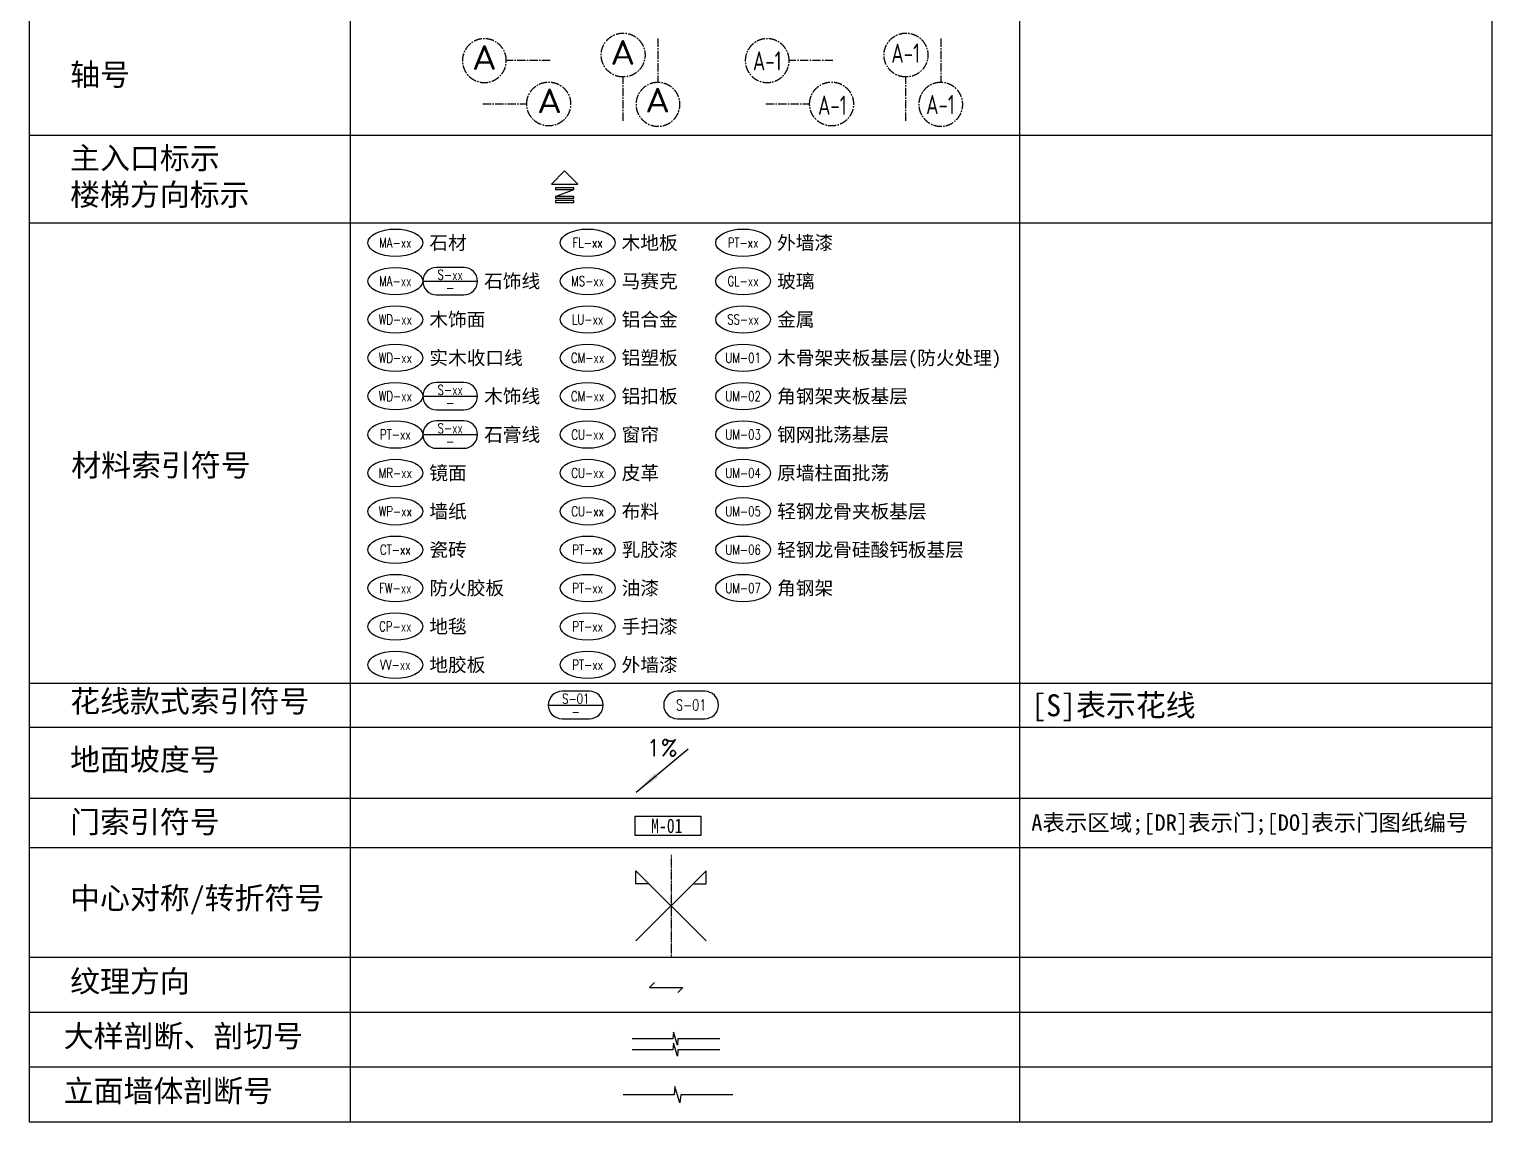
# Model space of a CAD drawing. Header units: millimetres. Extents: x -235126 to 312941, y -228449 to 114042.
# Drawn here: x -131329 to -120655, y 35428 to 43400 of the extents above; entities that cross this region are included whole.
import ezdxf
from ezdxf.enums import TextEntityAlignment as Align

# ---------------------------------------------------------------- set-up
doc = ezdxf.new("R2010")
doc.units = ezdxf.units.MM
doc.header["$LTSCALE"] = 800
doc.linetypes.add('CENTER2', pattern=[1.125, 0.75, -0.125, 0.125, -0.125])
doc.linetypes.add('PHANTOM2', pattern=[1.25, 0.625, -0.125, 0.125, -0.125, 0.125, -0.125])
doc.layers.add('AXIS', color=3, linetype='Continuous')
doc.layers.add('FC-地坪铺贴', color=8, linetype='Continuous')
doc.styles.add('HAN', font='romans', dxfattribs={"bigfont": 'hzdx.shx'})
doc.styles.add('HZDX', font='isocp3.shx', dxfattribs={"width": 0.8, "bigfont": 'hzdx.shx'})
doc.styles.add('ISO', font='ISOCP.shx', dxfattribs={"width": 0.75})
doc.styles.add('LINEDRAW', font='txt.shx', dxfattribs={"width": 0.7, "bigfont": '1.shx'})
doc.styles.add('TXT', font='txt.shx')
doc.styles.add('宋-ZY', font='')
doc.styles.add('繁线体', font='simhei.ttf')
doc.styles.add('黑体', font='simhei.ttf', dxfattribs={"width": 0.8})
doc.styles.get('宋-ZY').set_extended_font_data('SimSun')

# ---------------------------------------------------------------- blocks, each defined once
blk = doc.blocks.new('MH3.5')
at = {"color": 2}
blk.add_lwpolyline([(12, -1.75), (0, -1.75), (0, 1.75), (12, 1.75)], close=True, dxfattribs=at)
at = {"color": 4, "ltscale": 2, "style": 'HZDX', "width": 0.8}
blk.add_attdef('CH+2.400', text='', height=2.64, dxfattribs=at).set_placement((5.78, 0.01), align=Align.MIDDLE_CENTER)
blk = doc.blocks.new('MARK-IN')
for p, q in [((-120, -123), (0, 0)), ((0, 0), (120, -123)), ((-120, -123), (120, -123)), ((-83, -235), (83, -171))]:
    blk.add_line(p, q)
for points in [[(83, -171), (83, -156), (-83, -156), (-83, -171)], [(83, -250), (83, -235), (-83, -235), (-83, -250)], [(83, -289), (83, -273), (-83, -273), (-83, -289)]]:
    blk.add_lwpolyline(points, close=True)
blk = doc.blocks.new('A$C48007FC5')
at = {"color": 2}
blk.add_line((0, 0), (9.47, 7.93), dxfattribs=at)
blk.add_solid([(0, 0), (3.37, 3.45), (3.99, 2.71)], dxfattribs=at)
at = {"color": 7, "style": 'HAN'}
blk.add_text('1%', height=3, rotation=359.7652, dxfattribs=at).set_placement((1.87, 6.61))
blk = doc.blocks.new('MARK-S-2')
at = {"color": 0}
blk.add_lwpolyline([(7.5, 2.5), (2.5, 2.5, 1), (2.5, -2.5), (7.5, -2.5, 1)], format="xyb", close=True, dxfattribs=at)
at = {"color": 7, "style": 'LINEDRAW', "width": 0.75}
blk.add_attdef('S-01', text='', height=2, dxfattribs=at).set_placement((5, 0), align=Align.MIDDLE_CENTER)
blk = doc.blocks.new('MARK-S-1')
blk.add_line((0, 0), (10, 0))
at = {"color": 0}
blk.add_lwpolyline([(7.5, 2.5), (2.5, 2.5, 1), (2.5, -2.5), (7.5, -2.5, 1)], format="xyb", close=True, dxfattribs=at)
at = {"color": 7, "style": 'LINEDRAW', "width": 0.75}
for tag, p in [('S-01', (5, 1.15)), ('-', (5, -1.23))]:
    blk.add_attdef(tag, text='', height=1.8, dxfattribs=at).set_placement(p, align=Align.MIDDLE_CENTER)
blk = doc.blocks.new('MARK-ME-M1')
blk.add_ellipse((5, 0), major_axis=(5, 0), ratio=0.5)
at = {"color": 7, "style": '宋-ZY'}
blk.add_attdef('MA-XX', text='', height=1.88, dxfattribs=at).set_placement((5, 0), align=Align.MIDDLE_CENTER)
blk.add_attdef('材料', text='', height=2.5, dxfattribs=at).set_placement((11.2, 0), align=Align.MIDDLE_LEFT)
blk = doc.blocks.new('MARK-ME-M2')
blk.add_line((10, 0), (20, 0))
blk.add_lwpolyline([(17.5, 2.5), (12.5, 2.5, 1), (12.5, -2.5), (17.5, -2.5, 1)], format="xyb", close=True)
blk.add_ellipse((5, 0), major_axis=(5, 0), ratio=0.5)
at = {"color": 2, "style": 'TXT', "width": 0.75}
for tag, p in [('MA-XX', (5, 0)), ('S-01', (15, 1.15)), ('-', (15, -1.23))]:
    blk.add_attdef(tag, text='', height=1.8, dxfattribs=at).set_placement(p, align=Align.MIDDLE_CENTER)
at = {"color": 7, "style": '宋-ZY'}
blk.add_attdef('材料', text='', height=2.5, dxfattribs=at).set_placement((21.2, 0), align=Align.MIDDLE_LEFT)
blk = doc.blocks.new('ZHTHA1')
at = {"color": 8, "linetype": 'CENTER2', "ltscale": 0.0025}
blk.add_line((0, 0), (-8, 0), dxfattribs=at)
blk.add_ellipse((-12, 0), major_axis=(2.83, 2.83), ratio=1, start_param=5.497787, end_param=11.780972, dxfattribs=at)
at = {"color": 7, "style": 'ISO', "width": 1.25}
blk.add_attdef('A', text='', height=4.5, dxfattribs=at).set_placement((-12, -3.03), align=Align.BOTTOM_CENTER)

msp = doc.modelspace()

# ---------------------------------------------------------------- linework, layer by layer
for p, q in [((-131328.8, 49789.8), (-131328.8, 35428.4)), ((-128987.8, 49789.8), (-128987.8, 35428.4)), ((-124101.7, 49789.8), (-124101.7, 35428.4)), ((-120654.8, 49789.8), (-120654.8, 35428.4)), ((-131328.8, 42628.4), (-120654.8, 42628.4)), ((-131328.8, 42628.4), (-120654.8, 42628.4)), ((-131328.8, 41988.4), (-120654.8, 41988.4)), ((-131328.8, 41988.4), (-120654.8, 41988.4)), ((-131328.8, 38628.4), (-120654.8, 38628.4)), ((-131328.8, 38628.4), (-120654.8, 38628.4)), ((-131328.8, 38628.4), (-120654.8, 38628.4)), ((-131328.8, 38308.4), (-120654.8, 38308.4)), ((-131328.8, 38308.4), (-120654.8, 38308.4)), ((-131328.8, 38308.4), (-120654.8, 38308.4)), ((-131328.8, 37788.4), (-120654.8, 37788.4)), ((-131328.8, 37788.4), (-120654.8, 37788.4)), ((-131328.8, 37788.4), (-120654.8, 37788.4)), ((-131328.8, 37788.4), (-120654.8, 37788.4)), ((-131328.8, 37788.4), (-120654.8, 37788.4)), ((-131328.8, 37788.4), (-120654.8, 37788.4)), ((-131328.8, 37788.4), (-120654.8, 37788.4)), ((-131328.8, 37428.4), (-120654.8, 37428.4)), ((-131328.8, 36628.4), (-120654.8, 36628.4)), ((-131328.8, 36628.4), (-120654.8, 36628.4)), ((-131328.8, 36628.4), (-120654.8, 36628.4)), ((-131328.8, 36228.4), (-120654.8, 36228.4)), ((-131328.8, 35828.4), (-120654.8, 35828.4)), ((-131328.8, 35428.4), (-120654.8, 35428.4))]:
    msp.add_line(p, q)
at = {"color": 253, "linetype": 'PHANTOM2', "ltscale": 0.01}
msp.add_line((-126644.7, 37375), (-126644.7, 36629.9), dxfattribs=at)
msp.add_lwpolyline([(-126430.9, 42273.8, 0, 0, 0), (-126009.2, 42273.8, 48, 0, 0), (-125821.3, 42273.8, 0, 0, 0)], format="xyseb")
at = {"color": 2}
for points in [[(-126804.7, 37164), (-126900.7, 37164), (-126900.7, 37260), (-126388.7, 36748)], [(-126484.7, 37164), (-126388.7, 37164), (-126388.7, 37260), (-126900.7, 36748)]]:
    msp.add_lwpolyline(points, dxfattribs=at)
at = {"color": 7}
for points in [[(-126288.8, 36034.2), (-126594, 36034.2), (-126598.8, 35986.2), (-126627.6, 36082.2), (-126632.5, 36034.2), (-126929.2, 36034.2)], [(-126288.8, 35954.2), (-126594, 35954.2), (-126598.8, 35906.2), (-126627.6, 36002.2), (-126632.5, 35954.2), (-126929.2, 35954.2)], [(-126192.9, 35625.4), (-126574.4, 35625.4), (-126580.4, 35565.4), (-126616.4, 35685.4), (-126622.5, 35625.4), (-126993.3, 35625.4)]]:
    msp.add_lwpolyline(points, dxfattribs=at)
at = {"layer": 'FC-地坪铺贴', "color": 7}
msp.add_lwpolyline([(-126764.9, 36443.7), (-126801.8, 36407.2), (-126557.5, 36407.2), (-126594.4, 36370.6)], dxfattribs=at)

# ---------------------------------------------------------------- block references
for name, p, xscale, yscale, zscale in [('MARK-IN', (-127421.7, 42367.9), 0.8000000000174622, 0.8000000000174622, 0.8000000000174622), ('A$C48007FC5', (-126898.9, 37832.8), 40, 40, 40)]:
    msp.add_blockref(name, p, dxfattribs=dict(xscale=xscale, yscale=yscale, zscale=zscale))
ref = msp.add_blockref('MARK-ME-M1', (-128856.8, 41842.4), dxfattribs=dict(xscale=40, yscale=40, zscale=40))
ref.add_attrib('材料', '石材', dxfattribs={"color": 7, "height": 100, "style": '宋-ZY'}).set_placement((-128408.8, 41842.4), align=Align.MIDDLE_LEFT)
ref.add_attrib('MA-XX', 'MA-xx', dxfattribs={"color": 2, "height": 72, "style": 'TXT', "width": 0.75}).set_placement((-128656.8, 41842.4), align=Align.MIDDLE_CENTER)
ref = msp.add_blockref('MARK-ME-M1', (-127453.2, 41842.4), dxfattribs=dict(xscale=40, yscale=40, zscale=40))
ref.add_attrib('材料', '木地板', dxfattribs={"color": 7, "height": 100, "style": '宋-ZY'}).set_placement((-127005.2, 41842.4), align=Align.MIDDLE_LEFT)
ref.add_attrib('MA-XX', 'FL-xx', dxfattribs={"color": 2, "height": 72, "style": 'TXT', "width": 0.75}).set_placement((-127253.2, 41842.4), align=Align.MIDDLE_CENTER)
ref = msp.add_blockref('MARK-ME-M1', (-126318.7, 41842.4), dxfattribs=dict(xscale=40, yscale=40, zscale=40))
ref.add_attrib('材料', '外墙漆', dxfattribs={"color": 7, "height": 100, "style": '宋-ZY'}).set_placement((-125870.7, 41842.4), align=Align.MIDDLE_LEFT)
ref.add_attrib('MA-XX', 'PT-xx', dxfattribs={"color": 2, "height": 72, "style": 'TXT', "width": 0.75}).set_placement((-126118.7, 41842.4), align=Align.MIDDLE_CENTER)
at = {"xscale": 40, "yscale": 40, "zscale": 40}
for p, values in [((-128856.8, 41562.4), {'MA-XX': 'MA-xx', '-': '-', 'S-01': 'S-xx', '材料': '石饰线'}), ((-128856.8, 40722.4), {'MA-XX': 'WD-xx', '-': '-', 'S-01': 'S-xx', '材料': '木饰线'}), ((-128856.8, 40442.4), {'MA-XX': 'PT-xx', '-': '-', 'S-01': 'S-xx', '材料': '石膏线'})]:
    msp.add_blockref('MARK-ME-M2', p, dxfattribs=at).add_auto_attribs(values)
ref = msp.add_blockref('MARK-ME-M1', (-127453.2, 41562.4), dxfattribs=dict(xscale=40, yscale=40, zscale=40))
ref.add_attrib('材料', '马赛克', dxfattribs={"color": 7, "height": 100, "style": '宋-ZY'}).set_placement((-127005.2, 41562.4), align=Align.MIDDLE_LEFT)
ref.add_attrib('MA-XX', 'MS-xx', dxfattribs={"color": 2, "height": 72, "style": 'TXT', "width": 0.75}).set_placement((-127253.2, 41562.4), align=Align.MIDDLE_CENTER)
ref = msp.add_blockref('MARK-ME-M1', (-126318.7, 41562.4), dxfattribs=dict(xscale=40, yscale=40, zscale=40))
ref.add_attrib('材料', '玻璃', dxfattribs={"color": 7, "height": 100, "style": '宋-ZY'}).set_placement((-125870.7, 41562.4), align=Align.MIDDLE_LEFT)
ref.add_attrib('MA-XX', 'GL-xx', dxfattribs={"color": 2, "height": 72, "style": 'TXT', "width": 0.75}).set_placement((-126118.7, 41562.4), align=Align.MIDDLE_CENTER)
ref = msp.add_blockref('MARK-ME-M1', (-128856.8, 41282.4), dxfattribs=dict(xscale=40, yscale=40, zscale=40))
ref.add_attrib('材料', '木饰面', dxfattribs={"color": 7, "height": 100, "style": '宋-ZY'}).set_placement((-128408.8, 41282.4), align=Align.MIDDLE_LEFT)
ref.add_attrib('MA-XX', 'WD-xx', dxfattribs={"color": 2, "height": 72, "style": 'TXT', "width": 0.75}).set_placement((-128656.8, 41282.4), align=Align.MIDDLE_CENTER)
ref = msp.add_blockref('MARK-ME-M1', (-127453.2, 41282.4), dxfattribs=dict(xscale=40, yscale=40, zscale=40))
ref.add_attrib('材料', '铝合金', dxfattribs={"color": 7, "height": 100, "style": '宋-ZY'}).set_placement((-127005.2, 41282.4), align=Align.MIDDLE_LEFT)
ref.add_attrib('MA-XX', 'LU-xx', dxfattribs={"color": 2, "height": 72, "style": 'TXT', "width": 0.75}).set_placement((-127253.2, 41282.4), align=Align.MIDDLE_CENTER)
ref = msp.add_blockref('MARK-ME-M1', (-126318.7, 41282.4), dxfattribs=dict(xscale=40, yscale=40, zscale=40))
ref.add_attrib('材料', '金属', dxfattribs={"color": 7, "height": 100, "style": '宋-ZY'}).set_placement((-125870.7, 41282.4), align=Align.MIDDLE_LEFT)
ref.add_attrib('MA-XX', 'SS-xx', dxfattribs={"color": 2, "height": 72, "style": 'TXT', "width": 0.75}).set_placement((-126118.7, 41282.4), align=Align.MIDDLE_CENTER)
ref = msp.add_blockref('MARK-ME-M1', (-128856.8, 41002.4), dxfattribs=dict(xscale=40, yscale=40, zscale=40))
ref.add_attrib('材料', '实木收口线', dxfattribs={"color": 7, "height": 100, "style": '宋-ZY'}).set_placement((-128408.8, 41002.4), align=Align.MIDDLE_LEFT)
ref.add_attrib('MA-XX', 'WD-xx', dxfattribs={"color": 2, "height": 72, "style": 'TXT', "width": 0.75}).set_placement((-128656.8, 41002.4), align=Align.MIDDLE_CENTER)
ref = msp.add_blockref('MARK-ME-M1', (-127453.2, 41002.4), dxfattribs=dict(xscale=40, yscale=40, zscale=40))
ref.add_attrib('材料', '铝塑板', dxfattribs={"color": 7, "height": 100, "style": '宋-ZY'}).set_placement((-127005.2, 41002.4), align=Align.MIDDLE_LEFT)
ref.add_attrib('MA-XX', 'CM-xx', dxfattribs={"color": 2, "height": 72, "style": 'TXT', "width": 0.75}).set_placement((-127253.2, 41002.4), align=Align.MIDDLE_CENTER)
ref = msp.add_blockref('MARK-ME-M1', (-126318.7, 41002.4), dxfattribs=dict(xscale=40, yscale=40, zscale=40))
ref.add_attrib('材料', '木骨架夹板基层(防火处理)', dxfattribs={"color": 7, "height": 100, "style": '宋-ZY'}).set_placement((-125870.7, 41002.4), align=Align.MIDDLE_LEFT)
ref.add_attrib('MA-XX', 'UM-01', dxfattribs={"color": 2, "height": 72, "style": 'TXT', "width": 0.75}).set_placement((-126118.7, 41002.4), align=Align.MIDDLE_CENTER)
ref = msp.add_blockref('MARK-ME-M1', (-127453.2, 40722.4), dxfattribs=dict(xscale=40, yscale=40, zscale=40))
ref.add_attrib('材料', '铝扣板', dxfattribs={"color": 7, "height": 100, "style": '宋-ZY'}).set_placement((-127005.2, 40722.4), align=Align.MIDDLE_LEFT)
ref.add_attrib('MA-XX', 'CM-xx', dxfattribs={"color": 2, "height": 72, "style": 'TXT', "width": 0.75}).set_placement((-127253.2, 40722.4), align=Align.MIDDLE_CENTER)
ref = msp.add_blockref('MARK-ME-M1', (-126318.7, 40722.4), dxfattribs=dict(xscale=40, yscale=40, zscale=40))
ref.add_attrib('材料', '角钢架夹板基层', dxfattribs={"color": 7, "height": 100, "style": '宋-ZY'}).set_placement((-125870.7, 40722.4), align=Align.MIDDLE_LEFT)
ref.add_attrib('MA-XX', 'UM-02', dxfattribs={"color": 2, "height": 72, "style": 'TXT', "width": 0.75}).set_placement((-126118.7, 40722.4), align=Align.MIDDLE_CENTER)
ref = msp.add_blockref('MARK-ME-M1', (-127453.2, 40442.4), dxfattribs=dict(xscale=40, yscale=40, zscale=40))
ref.add_attrib('材料', '窗帘', dxfattribs={"color": 7, "height": 100, "style": '宋-ZY'}).set_placement((-127005.2, 40442.4), align=Align.MIDDLE_LEFT)
ref.add_attrib('MA-XX', 'CU-xx', dxfattribs={"color": 2, "height": 72, "style": 'TXT', "width": 0.75}).set_placement((-127253.2, 40442.4), align=Align.MIDDLE_CENTER)
ref = msp.add_blockref('MARK-ME-M1', (-126318.7, 40442.4), dxfattribs=dict(xscale=40, yscale=40, zscale=40))
ref.add_attrib('材料', '钢网批荡基层', dxfattribs={"color": 7, "height": 100, "style": '宋-ZY'}).set_placement((-125870.7, 40442.4), align=Align.MIDDLE_LEFT)
ref.add_attrib('MA-XX', 'UM-03', dxfattribs={"color": 2, "height": 72, "style": 'TXT', "width": 0.75}).set_placement((-126118.7, 40442.4), align=Align.MIDDLE_CENTER)
ref = msp.add_blockref('MARK-ME-M1', (-128856.8, 40162.4), dxfattribs=dict(xscale=40, yscale=40, zscale=40))
ref.add_attrib('材料', '镜面', dxfattribs={"color": 7, "height": 100, "style": '宋-ZY'}).set_placement((-128408.8, 40162.4), align=Align.MIDDLE_LEFT)
ref.add_attrib('MA-XX', 'MR-xx', dxfattribs={"color": 2, "height": 72, "style": 'TXT', "width": 0.75}).set_placement((-128656.8, 40162.4), align=Align.MIDDLE_CENTER)
ref = msp.add_blockref('MARK-ME-M1', (-127453.2, 40162.4), dxfattribs=dict(xscale=40, yscale=40, zscale=40))
ref.add_attrib('材料', '皮革', dxfattribs={"color": 7, "height": 100, "style": '宋-ZY'}).set_placement((-127005.2, 40162.4), align=Align.MIDDLE_LEFT)
ref.add_attrib('MA-XX', 'CU-xx', dxfattribs={"color": 2, "height": 72, "style": 'TXT', "width": 0.75}).set_placement((-127253.2, 40162.4), align=Align.MIDDLE_CENTER)
ref = msp.add_blockref('MARK-ME-M1', (-126318.7, 40162.4), dxfattribs=dict(xscale=40, yscale=40, zscale=40))
ref.add_attrib('材料', '原墙柱面批荡', dxfattribs={"color": 7, "height": 100, "style": '宋-ZY'}).set_placement((-125870.7, 40162.4), align=Align.MIDDLE_LEFT)
ref.add_attrib('MA-XX', 'UM-04', dxfattribs={"color": 2, "height": 72, "style": 'TXT', "width": 0.75}).set_placement((-126118.7, 40162.4), align=Align.MIDDLE_CENTER)
ref = msp.add_blockref('MARK-ME-M1', (-128856.8, 39882.4), dxfattribs=dict(xscale=40, yscale=40, zscale=40))
ref.add_attrib('材料', '墙纸', dxfattribs={"color": 7, "height": 100, "style": '宋-ZY'}).set_placement((-128408.8, 39882.4), align=Align.MIDDLE_LEFT)
ref.add_attrib('MA-XX', 'WP-xx', dxfattribs={"color": 2, "height": 72, "style": 'TXT', "width": 0.75}).set_placement((-128656.8, 39882.4), align=Align.MIDDLE_CENTER)
ref = msp.add_blockref('MARK-ME-M1', (-127453, 39882.4), dxfattribs=dict(xscale=40, yscale=40, zscale=40))
ref.add_attrib('材料', '布料', dxfattribs={"color": 7, "height": 100, "style": '宋-ZY'}).set_placement((-127005, 39882.4), align=Align.MIDDLE_LEFT)
ref.add_attrib('MA-XX', 'CU-xx', dxfattribs={"color": 2, "height": 72, "style": 'TXT', "width": 0.75}).set_placement((-127253, 39882.4), align=Align.MIDDLE_CENTER)
ref = msp.add_blockref('MARK-ME-M1', (-126318.7, 39882.4), dxfattribs=dict(xscale=40, yscale=40, zscale=40))
ref.add_attrib('材料', '轻钢龙骨夹板基层', dxfattribs={"color": 7, "height": 100, "style": '宋-ZY'}).set_placement((-125870.7, 39882.4), align=Align.MIDDLE_LEFT)
ref.add_attrib('MA-XX', 'UM-05', dxfattribs={"color": 2, "height": 72, "style": 'TXT', "width": 0.75}).set_placement((-126118.7, 39882.4), align=Align.MIDDLE_CENTER)
ref = msp.add_blockref('MARK-ME-M1', (-128856.8, 39602.4), dxfattribs=dict(xscale=40, yscale=40, zscale=40))
ref.add_attrib('材料', '瓷砖', dxfattribs={"color": 7, "height": 100, "style": '宋-ZY'}).set_placement((-128408.8, 39602.4), align=Align.MIDDLE_LEFT)
ref.add_attrib('MA-XX', 'CT-xx', dxfattribs={"color": 2, "height": 72, "style": 'TXT', "width": 0.75}).set_placement((-128656.8, 39602.4), align=Align.MIDDLE_CENTER)
ref = msp.add_blockref('MARK-ME-M1', (-127453.2, 39602.4), dxfattribs=dict(xscale=40, yscale=40, zscale=40))
ref.add_attrib('材料', '乳胶漆', dxfattribs={"color": 7, "height": 100, "style": '宋-ZY'}).set_placement((-127005.2, 39602.4), align=Align.MIDDLE_LEFT)
ref.add_attrib('MA-XX', 'PT-xx', dxfattribs={"color": 2, "height": 72, "style": 'TXT', "width": 0.75}).set_placement((-127253.2, 39602.4), align=Align.MIDDLE_CENTER)
ref = msp.add_blockref('MARK-ME-M1', (-126318.7, 39602.4), dxfattribs=dict(xscale=40, yscale=40, zscale=40))
ref.add_attrib('材料', '轻钢龙骨硅酸钙板基层', dxfattribs={"color": 7, "height": 100, "style": '宋-ZY'}).set_placement((-125870.7, 39602.4), align=Align.MIDDLE_LEFT)
ref.add_attrib('MA-XX', 'UM-06', dxfattribs={"color": 2, "height": 72, "style": 'TXT', "width": 0.75}).set_placement((-126118.7, 39602.4), align=Align.MIDDLE_CENTER)
ref = msp.add_blockref('MARK-ME-M1', (-128856.8, 39322.4), dxfattribs=dict(xscale=40, yscale=40, zscale=40))
ref.add_attrib('材料', '防火胶板', dxfattribs={"color": 7, "height": 100, "style": '宋-ZY'}).set_placement((-128408.8, 39322.4), align=Align.MIDDLE_LEFT)
ref.add_attrib('MA-XX', 'FW-xx', dxfattribs={"color": 2, "height": 72, "style": 'TXT', "width": 0.75}).set_placement((-128656.8, 39322.4), align=Align.MIDDLE_CENTER)
ref = msp.add_blockref('MARK-ME-M1', (-127453.2, 39322.4), dxfattribs=dict(xscale=40, yscale=40, zscale=40))
ref.add_attrib('材料', '油漆', dxfattribs={"color": 7, "height": 100, "style": '宋-ZY'}).set_placement((-127005.2, 39322.4), align=Align.MIDDLE_LEFT)
ref.add_attrib('MA-XX', 'PT-xx', dxfattribs={"color": 2, "height": 72, "style": 'TXT', "width": 0.75}).set_placement((-127253.2, 39322.4), align=Align.MIDDLE_CENTER)
ref = msp.add_blockref('MARK-ME-M1', (-126318.7, 39322.4), dxfattribs=dict(xscale=40, yscale=40, zscale=40))
ref.add_attrib('材料', '角钢架', dxfattribs={"color": 7, "height": 100, "style": '宋-ZY'}).set_placement((-125870.7, 39322.4), align=Align.MIDDLE_LEFT)
ref.add_attrib('MA-XX', 'UM-07', dxfattribs={"color": 2, "height": 72, "style": 'TXT', "width": 0.75}).set_placement((-126118.7, 39322.4), align=Align.MIDDLE_CENTER)
ref = msp.add_blockref('MARK-ME-M1', (-128856.8, 39042.4), dxfattribs=dict(xscale=40, yscale=40, zscale=40))
ref.add_attrib('材料', '地毯', dxfattribs={"color": 7, "height": 100, "style": '宋-ZY'}).set_placement((-128408.8, 39042.4), align=Align.MIDDLE_LEFT)
ref.add_attrib('MA-XX', 'CP-xx', dxfattribs={"color": 2, "height": 72, "style": 'TXT', "width": 0.75}).set_placement((-128656.8, 39042.4), align=Align.MIDDLE_CENTER)
ref = msp.add_blockref('MARK-ME-M1', (-127453.2, 39042.4), dxfattribs=dict(xscale=40, yscale=40, zscale=40))
ref.add_attrib('材料', '手扫漆', dxfattribs={"color": 7, "height": 100, "style": '宋-ZY'}).set_placement((-127005.2, 39042.4), align=Align.MIDDLE_LEFT)
ref.add_attrib('MA-XX', 'PT-xx', dxfattribs={"color": 2, "height": 72, "style": 'TXT', "width": 0.75}).set_placement((-127253.2, 39042.4), align=Align.MIDDLE_CENTER)
ref = msp.add_blockref('MARK-ME-M1', (-128856.8, 38762.4), dxfattribs=dict(xscale=40, yscale=40, zscale=40))
ref.add_attrib('材料', '地胶板', dxfattribs={"color": 7, "height": 100, "style": '宋-ZY'}).set_placement((-128408.8, 38762.4), align=Align.MIDDLE_LEFT)
ref.add_attrib('MA-XX', 'VV-xx', dxfattribs={"color": 2, "height": 72, "style": 'TXT', "width": 0.75}).set_placement((-128656.8, 38762.4), align=Align.MIDDLE_CENTER)
ref = msp.add_blockref('MARK-ME-M1', (-127453.2, 38762.4), dxfattribs=dict(xscale=40, yscale=40, zscale=40))
ref.add_attrib('材料', '外墙漆', dxfattribs={"color": 7, "height": 100, "style": '宋-ZY'}).set_placement((-127005.2, 38762.4), align=Align.MIDDLE_LEFT)
ref.add_attrib('MA-XX', 'PT-xx', dxfattribs={"color": 2, "height": 72, "style": 'TXT', "width": 0.75}).set_placement((-127253.2, 38762.4), align=Align.MIDDLE_CENTER)
ref = msp.add_blockref('MARK-S-1', (-127540.5, 38469.2), dxfattribs=dict(xscale=40, yscale=40, zscale=40))
ref.add_attrib('-', '-', dxfattribs={"color": 2, "height": 72, "style": 'LINEDRAW', "width": 0.75}).set_placement((-127340.5, 38420.1), align=Align.MIDDLE_CENTER)
ref.add_attrib('S-01', 'S-01', dxfattribs={"color": 2, "height": 72, "style": 'TXT', "width": 0.75}).set_placement((-127340.5, 38515.1), align=Align.MIDDLE_CENTER)
ref = msp.add_blockref('MARK-S-2', (-126698.2, 38469.2), dxfattribs=dict(xscale=40, yscale=40, zscale=40))
ref.add_attrib('S-01', 'S-01', dxfattribs={"color": 2, "height": 80, "style": 'TXT', "width": 0.75}).set_placement((-126498.2, 38469.2), align=Align.MIDDLE_CENTER)
ref = msp.add_blockref('MH3.5', (-126906.5, 37587.4), dxfattribs=dict(xscale=40, yscale=40, zscale=40))
ref.add_attrib('CH+2.400', 'M-01', dxfattribs={"ltscale": 2, "height": 105.6, "style": '黑体', "width": 0.8}).set_placement((-126675.5, 37587.7), align=Align.MIDDLE_CENTER)
at = {"layer": 'AXIS'}
ref = msp.add_blockref('ZHTHA1', (-126994.4, 42731.8), dxfattribs=dict(at, xscale=40, yscale=40, zscale=40, rotation=269.9999999993746))
ref.add_attrib('A', 'A', dxfattribs={"layer": '0', "color": 2, "height": 180, "style": 'ISO', "width": 1.25}).set_placement((-126996.8, 43087.3), align=Align.BOTTOM_CENTER)
ref = msp.add_blockref('ZHTHA1', (-124930.1, 42731.8), dxfattribs=dict(at, xscale=40, yscale=40, zscale=40, rotation=269.9999999993746))
ref.add_attrib('A', 'A-1', dxfattribs={"layer": '0', "color": 2, "height": 140, "style": 'ISO', "width": 0.8}).set_placement((-124932.5, 43113.9), align=Align.BOTTOM_CENTER)
ref = msp.add_blockref('ZHTHA1', (-127527.1, 43171.3), dxfattribs=dict(at, xscale=40, yscale=40, zscale=40))
ref.add_attrib('A', 'A', dxfattribs={"layer": '0', "color": 2, "height": 180, "style": 'ISO', "width": 1.25}).set_placement((-128007.1, 43050.2), align=Align.BOTTOM_CENTER)
ref = msp.add_blockref('ZHTHA1', (-126740.3, 43332), dxfattribs=dict(at, xscale=-40, yscale=40, zscale=40, rotation=270.0000000009901))
ref.add_attrib('A', 'A', dxfattribs={"layer": '0', "color": 2, "height": 180, "style": 'ISO', "width": 1.25}).set_placement((-126742.8, 42738.9), align=Align.BOTTOM_CENTER)
ref = msp.add_blockref('ZHTHA1', (-125462.8, 43171.3), dxfattribs=dict(at, xscale=40, yscale=40, zscale=40))
ref.add_attrib('A', 'A-1', dxfattribs={"layer": '0', "color": 2, "height": 140, "style": 'ISO', "width": 0.8}).set_placement((-125942.8, 43057.3), align=Align.BOTTOM_CENTER)
ref = msp.add_blockref('ZHTHA1', (-124676, 43332), dxfattribs=dict(at, xscale=-40, yscale=40, zscale=40, rotation=270.0000000009901))
ref.add_attrib('A', 'A-1', dxfattribs={"layer": '0', "color": 2, "height": 140, "style": 'ISO', "width": 0.8}).set_placement((-124678.5, 42738.9), align=Align.BOTTOM_CENTER)
ref = msp.add_blockref('ZHTHA1', (-128017.5, 42854.8), dxfattribs=dict(at, xscale=-40, yscale=40, zscale=40))
ref.add_attrib('A', 'A', dxfattribs={"layer": '0', "color": 2, "height": 180, "rotation": 0, "style": 'ISO', "width": 1.25}).set_placement((-127531.7, 42733.7), align=Align.BOTTOM_CENTER)
ref = msp.add_blockref('ZHTHA1', (-125953.2, 42854.8), dxfattribs=dict(at, xscale=-40, yscale=40, zscale=40))
ref.add_attrib('A', 'A-1', dxfattribs={"layer": '0', "color": 2, "height": 140, "style": 'ISO', "width": 0.8}).set_placement((-125467.4, 42733.7), align=Align.BOTTOM_CENTER)

# ---------------------------------------------------------------- texts
at = {"attachment_point": 4, "style": '繁线体'}
for s, insert, char_height in [('轴号', (-131030.4, 43060.5), 160), ('主入口标示\\P楼梯方向标示', (-131030.4, 42318.2), 160), ('材料索引符号', (-131022.4, 40209.8), 160), ('花线款式索引符号', (-131030.4, 38487.7), 160), ('[S]表示花线', (-124015.6, 38448.4), 160), ('地面坡度号', (-131030.4, 38062.7), 160), ('门索引符号', (-131030.4, 37607.1), 160), ('A表示区域;[DR]表示门;[DO]表示门图纸编号', (-124015.6, 37595.7), 120), ('中心对称/转折符号', (-131030.4, 37041.1), 160), ('纹理方向', (-131030.4, 36444.3), 160), ('大样剖断、剖切号', (-131077, 36044.3), 160), ('立面墙体剖断号', (-131077, 35644.3), 160)]:
    msp.add_mtext(s, dxfattribs=dict(at, insert=insert, char_height=char_height))

doc.saveas('drawing.dxf')
